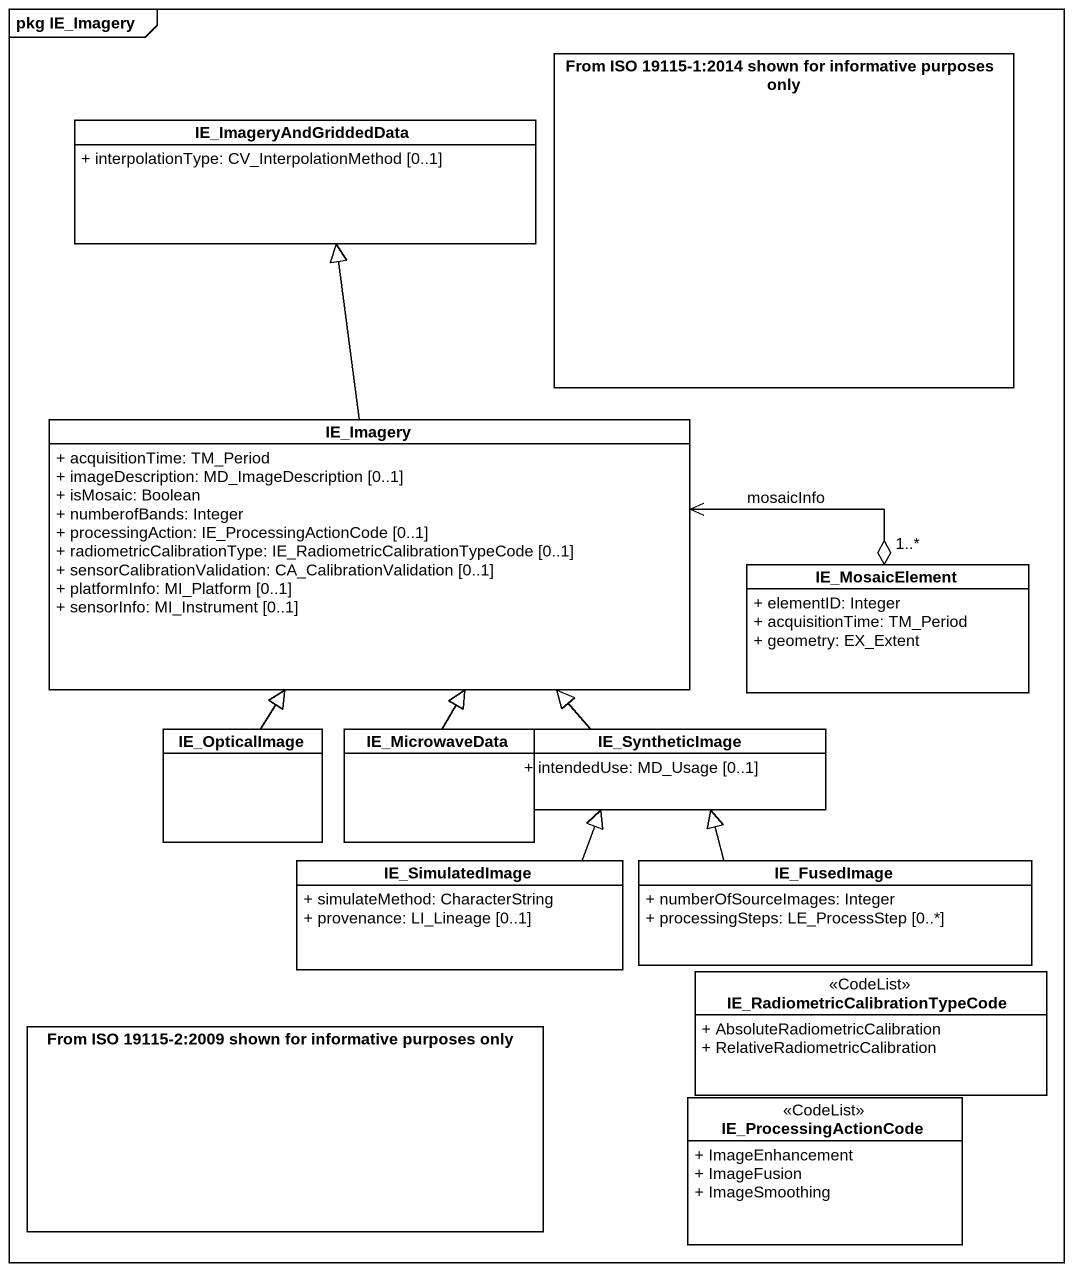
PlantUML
@startuml
mainframe pkg IE_Imagery
allowmixing
hide circle
hide empty members
skinparam classAttributeIconSize 0
rectangle "From ISO 19115-1:2014 shown for informative purposes only" as From_ISO_19115_1_2014_shown
class IE_ImageryAndGriddedData #FFFFFF {
  + interpolationType: CV_InterpolationMethod [0..1]
}
class IE_Imagery #FFFFFF {
  + acquisitionTime: TM_Period
  + imageDescription: MD_ImageDescription [0..1]
  + isMosaic: Boolean
  + numberofBands: Integer
  + processingAction: IE_ProcessingActionCode [0..1]
  + radiometricCalibrationType: IE_RadiometricCalibrationTypeCode [0..1]
  + sensorCalibrationValidation: CA_CalibrationValidation [0..1]
  + platformInfo: MI_Platform [0..1]
  + sensorInfo: MI_Instrument [0..1]
}
class IE_MosaicElement #FFFFFF {
  + elementID: Integer
  + acquisitionTime: TM_Period
  + geometry: EX_Extent
}
class IE_OpticalImage #FFFFFF
class IE_MicrowaveData #FFFFFF
class IE_SyntheticImage #FFFFFF {
  + intendedUse: MD_Usage [0..1]
}
class IE_SimulatedImage #FFFFFF {
  + simulateMethod: CharacterString
  + provenance: LI_Lineage [0..1]
}
class IE_FusedImage #FFFFFF {
  + numberOfSourceImages: Integer
  + processingSteps: LE_ProcessStep [0..*]
}
class "IE_RadiometricCalibrationTypeCode" as IE_RadiometricCalibrationTyp <<CodeList>> #FFFFFF {
  + AbsoluteRadiometricCalibration
  + RelativeRadiometricCalibration
}
rectangle "From ISO 19115-2:2009 shown for informative purposes only" as From_ISO_19115_2_2009_shown
class IE_ProcessingActionCode <<CodeList>> #FFFFFF {
  + ImageEnhancement
  + ImageFusion
  + ImageSmoothing
}
IE_Imagery -up-|> IE_ImageryAndGriddedData
IE_Imagery <-right-o "1..*" IE_MosaicElement : mosaicInfo
IE_OpticalImage -up-|> IE_Imagery
IE_MicrowaveData -up-|> IE_Imagery
IE_SyntheticImage -up-|> IE_Imagery
IE_SimulatedImage -up-|> IE_SyntheticImage
IE_FusedImage -up-|> IE_SyntheticImage
@enduml
